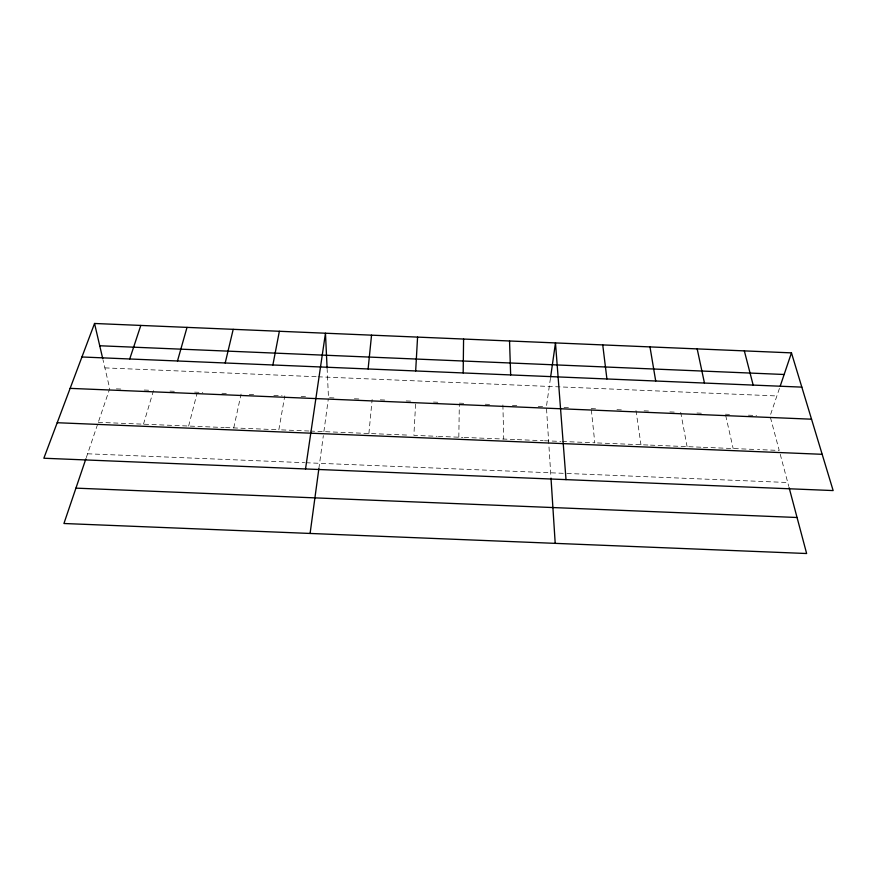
<?xml version="1.0" encoding="UTF-8"?>
<svg xmlns="http://www.w3.org/2000/svg" width="877" height="877" viewBox="0 0 877 877"><rect width="100%" height="100%" fill="white"/><g stroke="black" fill="none" stroke-linecap="round" stroke-linejoin="round"><path stroke-width="0.66" stroke-dasharray="4.38 3.29" d="M458.824 437.206L459.318 404.505M415.599 404.056L413.878 435.354L437.031 436.308M368.899 433.49L372.133 399.517M318.877 468.625L323.35 435.595M323.887 431.637L328.294 399.057M550.438 378.316L546.404 406.764L550.92 476.803M278.842 429.774L284.795 395.878M233.753 427.91L241.076 394.058M188.632 426.047L196.996 393.543M143.477 424.183L153.541 390.418M86.308 457.608L109.724 388.599L103.069 360.074M779.445 388.379L770.061 416.071L779.214 450.438L757.542 449.55M104.889 367.88L316.75 376.737M318.088 376.792L776.869 395.955M116.367 388.873L122.999 389.147M144.245 390.035L149.561 390.254M169.963 391.109L176.803 391.394M194.595 392.129L202.795 392.468M221.936 393.269L228.776 393.554M249.276 394.409L254.747 394.628M273.865 395.428L282.065 395.768M301.184 396.568L308.002 396.842M333.94 397.928L328.48 397.698L327.165 369.447M354.396 398.783L361.225 399.057M380.311 399.857L387.13 400.142M406.215 400.932L413.023 401.217M433.457 402.072L440.265 402.346M459.34 403.146L466.136 403.431M485.2 404.22L491.997 404.505M512.409 405.349L519.206 405.634M538.248 406.424L545.045 406.709M564.054 407.498L570.839 407.783M591.208 408.627L597.993 408.912M616.98 409.702L623.766 409.987M644.113 410.831L650.887 411.116M669.864 411.905L676.638 412.179M696.963 413.023L703.727 413.308M725.4 414.207L729.467 414.382M748.41 415.172L756.533 415.512M98.279 422.319L224.183 427.516M225.542 427.57L277.472 429.719M281.572 429.883L308.868 431.013M310.239 431.067L409.789 435.178M438.401 436.362L462.903 437.382M464.273 437.437L515.972 439.563M517.331 439.629L543.17 440.692M544.529 440.747L560.831 441.427M562.19 441.482L594.803 442.819L591.35 409.943M597.522 442.94L649.101 445.067M650.46 445.121L701.995 447.248M703.343 447.303L756.182 449.495M87.601 453.793L304.615 462.694M305.974 462.749L565.588 473.405M566.948 473.459L787.743 482.514M780.234 454.286L788.774 486.406M725.707 415.534L733.161 448.542M680.705 412.354L687.086 446.634M635.978 410.491L640.955 444.727M502.883 404.955L503.738 439.059"/><path stroke-width="1.32" d="M463.177 372.944L463.582 339.048M415.665 370.96L417.573 337.108M368.11 368.965L371.541 335.167M310.096 533.457L318.877 468.625M550.635 376.957L555.47 342.918L566.016 479.631M305.525 468.954L325.466 333.227L327.099 368.165M272.879 364.985L279.357 331.276M225.203 362.99L233.205 329.335M177.483 360.984L187.02 327.384M129.73 358.989L140.802 325.433M85.869 458.879L63.933 523.503L806.632 553.519L789.125 487.7M780.3 385.858L791.46 352.872L94.541 323.481L43.85 458.232L833.15 490.572L791.46 352.872M99.737 345.757L784.148 374.49M81.934 356.983L801.83 387.13M70.127 388.368L811.543 419.195M57.202 422.725L822.177 454.308M75.937 488.138L797.05 517.496M744.343 350.888L753.168 385.091M94.541 323.481L102.762 358.77M697.182 348.893L704.461 383.052M649.978 346.908L655.711 381.013M602.74 344.913L606.917 378.963M551.008 478.14L555.207 543.356M509.537 340.989L510.655 374.939"/></g></svg>
